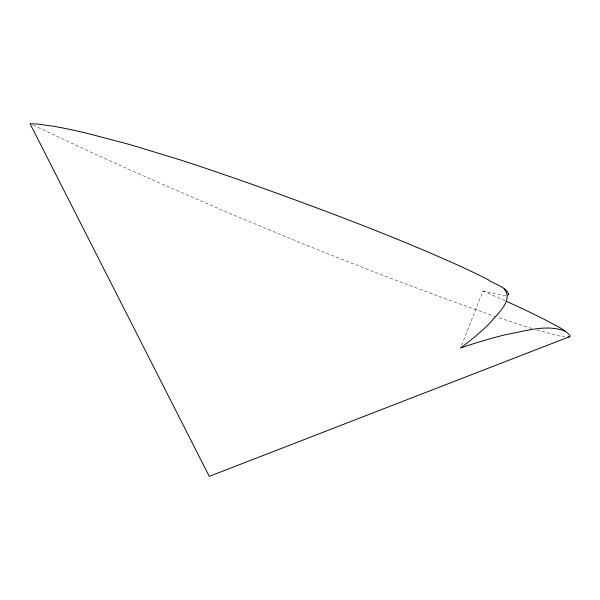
<?xml version="1.0" encoding="UTF-8"?>
<svg xmlns="http://www.w3.org/2000/svg" width="600" height="600" viewBox="0 0 600 600"><rect width="100%" height="100%" fill="white"/><g stroke="black" fill="none" stroke-linecap="round" stroke-linejoin="round"><path stroke-width="0.45" stroke-dasharray="3 2.25" d="M461.632 345.368L482.963 290.955L502.305 295.087A195.33 13.283 21.4 0 0 505.86 295.267M536.873 330.03L559.125 335.888A146.887 9.99 21.4 0 0 564.908 336.862M531.885 328.538L497.272 317.212M496.395 316.905L446.76 299.25L400.395 281.955A341.385 23.22 21.4 0 1 365.01 268.373L330.87 254.978A314.767 21.413 21.4 0 1 298.935 242.153L228.915 213.053L161.017 183.623A676.928 46.043 21.4 0 1 92.588 152.925L32.527 124.83M482.963 290.955L505.41 300.847"/><path stroke-width="0.9" d="M569.235 336.817L209.28 476.377L30 123.623L38.865 124.163L54.18 126.368A676.928 46.043 21.4 0 1 88.935 133.785L129.855 144.562L179.752 159.757A314.767 21.413 21.4 0 1 205.35 168.188L234.585 178.2A341.385 23.22 21.4 0 1 266.805 189.593C330.142 212.498 393.225 236.272 454.748 263.73A146.887 9.99 21.4 0 1 487.89 279.555C494.265 284.34 505.605 286.5 508.815 294.293A195.33 13.283 21.4 0 1 507.825 294.983M506.205 301.2L521.018 308.025A195.33 13.283 21.4 0 1 547.388 320.962C555.09 325.433 563.97 328.8 570 335.52L569.993 336.322A146.887 9.99 21.4 0 1 567.757 337.02M565.365 331.252C546.525 323.79 525.428 331.192 506.37 334.515A196.403 48.802 -25 0 0 460.612 347.97A196.403 48.802 -25 0 0 489.855 323.093C496.463 314.7 514.335 300.248 504.127 288.915"/></g></svg>
